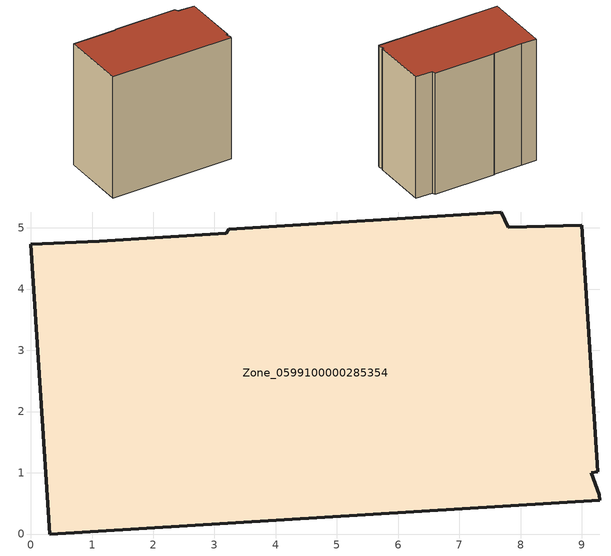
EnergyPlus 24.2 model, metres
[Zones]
Zone_0599100000285354
 floor ground (C_G): 9,5.04 9.26,1.01 9.15,1 9.29,0.64 9.29,0.55 0.31,0 0,4.73 1.12,4.78 3.19,4.91 3.23,4.98 7.68,5.26 7.79,5.01 z0
 wall outside (C_F): 0.31,0 9.29,0.55 9.29,0.64 9.15,1 9.26,1.01 9,5.04 7.79,5.01 7.68,5.26 3.23,4.98 3.19,4.91 1.12,4.78 0,4.73 0.31,0 z0:9.21
 roof outside (C_R): 9.26,1.01 9,5.04 7.79,5.01 7.68,5.26 3.23,4.98 3.19,4.91 1.12,4.78 0,4.73 0.31,0 9.29,0.55 9.29,0.64 9.15,1 z9.21
[BUILDING]
Pand.0599100000285354: North Axis=0; Terrain=City; Loads Convergence Tolerance Value=0.04; Temperature Convergence Tolerance Value=0.4; Solar Distribution=FullExterior; Maximum Number of Warmup Days=25; Minimum Number of Warmup Days=1
[Site:Location]
Rotterdam.The.Hague.AP_ZH_NLD Design_Conditions: Latitude=51.96; Longitude=4.45; Time Zone=1; Elevation=-4.5
[SITE:GROUNDTEMPERATURE:BUILDINGSURFACE]
18, 18, 18, 18, 18, 18, 18, 18, 18, 18, 18, 18
[MATERIAL] Thermal Absorptance=0.9; Solar Absorptance=0.7; Visible Absorptance=0.7
Name | Roughness | Thickness | Conductivity | Density | Specific Heat
G.TC.1946-1964 | MediumSmooth | 0.15 | 1 | 540 | 1210
F.TC.1946-1964 | Rough | 0.3 | 0.857143 | 1920 | 840
R.TC.1946-1964 | MediumRough | 0.2 | 0.235294 | 1500 | 1000
[CONSTRUCTION]
C_G: G.TC.1946-1964
C_F: F.TC.1946-1964
C_R: R.TC.1946-1964
[ZONE]
Zone_0599100000285354: Type=1; Multiplier=1; Ceiling Height=Autocalculate; Volume=Autocalculate; Floor Area=autocalculate; Part of Total Floor Area=Yes
[ZONEINFILTRATION:DESIGNFLOWRATE]
Infil_Zone_0599100000285354: Zone or ZoneList or Space or SpaceList=Zone_0599100000285354; Schedule=AlwaysOn; Design Flow Rate Calculation Method=Flow/Area; Flow Rate per Floor Area=0.003; Constant Term Coefficient=1; Temperature Term Coefficient=0; Velocity Term Coefficient=0; Velocity Squared Term Coefficient=0
[HVACTEMPLATE:ZONE:IDEALLOADSAIRSYSTEM]
Zone_0599100000285354: Maximum Heating Supply Air Temperature=50; Minimum Cooling Supply Air Temperature=13; Maximum Heating Supply Air Humidity Ratio=0.0156; Minimum Cooling Supply Air Humidity Ratio=0.0077; Heating Limit=NoLimit; Cooling Limit=NoLimit; Dehumidification Control Type=ConstantSensibleHeatRatio; Cooling Sensible Heat Ratio=0.7; Dehumidification Setpoint=60; Humidification Control Type=None; Humidification Setpoint=30; Outdoor Air Method=None; Outdoor Air Flow Rate per Person=0.00944; Outdoor Air Flow Rate per Zone Floor Area=0; Outdoor Air Flow Rate per Zone=0; Demand Controlled Ventilation Type=None; Outdoor Air Economizer Type=NoEconomizer; Heat Recovery Type=None; Sensible Heat Recovery Effectiveness=0.7; Latent Heat Recovery Effectiveness=0.65
[ZONECONTROL:THERMOSTAT]
ThermostatControl_Zone_0599100000285354: Zone or ZoneList=Zone_0599100000285354; Control Type Schedule=DualSetpointControlType; Control 1=Thermostat_Zone_0599100000285354; Temperature Difference Between Cutout And Setpoint=0
[THERMOSTATSETPOINT:DUALSETPOINT]
Thermostat_Zone_0599100000285354: Heating Setpoint Temperature Schedule=HeatingSetpoint_Zone_0599100000285354; Cooling Setpoint Temperature Schedule=CoolingSetpoint_Zone_0599100000285354
[SCHEDULE:COMPACT]
HeatingSetpoint_Zone_0599100000285354: Through: 12/31, For: AllDays, Until: 24:00, 21
CoolingSetpoint_Zone_0599100000285354: Through: 12/31, For: AllDays, Until: 24:00, 24
DualSetpointControlType: Through: 12/31, For: AllDays, Until: 24:00, 4
AlwaysOn: Through: 12/31, For: AllDays, Until: 24:00, 1
